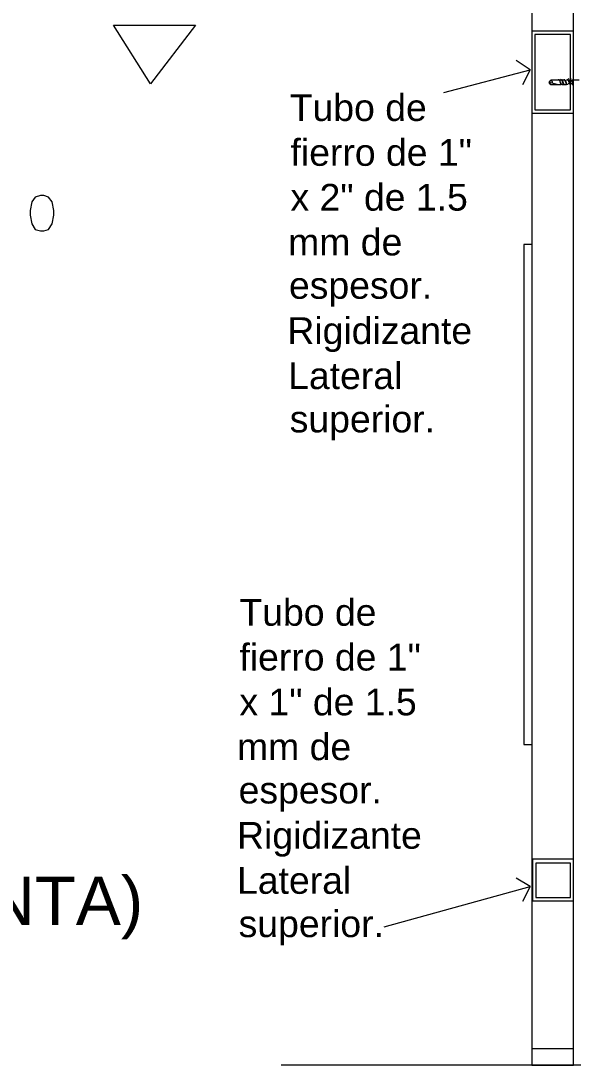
# Model space of a CAD drawing. Header units: inches. Extents: x 0.21 to 4.55, y 0.23 to 3.12.
# Drawn here: x 2.656 to 2.992, y 0.861 to 1.497 of the extents above; entities that cross this region are included whole.
import ezdxf

# ---------------------------------------------------------------- set-up
doc = ezdxf.new("R2010")
doc.units = ezdxf.units.IN
doc.header["$MEASUREMENT"] = 0
for name, color, linetype in [('PDF_0', 7, 'Continuous'), ('PDF_1', 7, 'Continuous'), ('PDF_lineabase', 7, 'Continuous'), ('PDF_PROYECCION 2', 7, 'Continuous'), ('PDF_TEXTO', 7, 'Continuous')]:
    doc.layers.add(name, color=color, linetype=linetype)
doc.styles.add('PDF Arial', font='arial.ttf')

msp = doc.modelspace()

# ---------------------------------------------------------------- linework, layer by layer
at = {"layer": 'PDF_0', "lineweight": 5}
for points in [[(2.9668, 1.51556), (2.9668, 0.86056), (2.99218, 0.86056), (2.99218, 1.51556)], [(2.91318, 1.45284), (2.96585, 1.46672), (2.95723, 1.47247)], [(2.96585, 1.46672), (2.96106, 1.45763)], [(2.98308, 1.45763), (2.97734, 1.45906), (2.9783, 1.4605), (2.97925, 1.45954), (2.97925, 1.45858)], [(2.98452, 1.45763), (2.9783, 1.45763), (2.97734, 1.45906)], [(2.98356, 1.4605), (2.9783, 1.4605)], [(2.985, 1.4605), (2.98404, 1.4605)], [(2.98596, 1.45763), (2.985, 1.45763)], [(2.98691, 1.4605), (2.98548, 1.4605)], [(2.98787, 1.45763), (2.98644, 1.45763)], [(2.98883, 1.4605), (2.98787, 1.4605)], [(2.98979, 1.45811), (2.98883, 1.45811)], [(2.99074, 1.4605), (2.98931, 1.4605)], [(2.9917, 1.45811), (2.99027, 1.45811)], [(2.99553, 1.4605), (2.9941, 1.4605), (2.99266, 1.4605), (2.99122, 1.4605)], [(2.87679, 0.94483), (2.96585, 0.96925), (2.95723, 0.97452)], [(2.96585, 0.96925), (2.96106, 0.96015)], [(2.9668, 0.87062), (2.99218, 0.87062)], [(4.24999, 0.86056), (2.81407, 0.86056)]]:
    msp.add_lwpolyline(points, dxfattribs=at)
msp.add_lwpolyline([(2.71208, 1.49402), (2.76188, 1.49402), (2.73459, 1.45811)], close=True, dxfattribs=at)
at = {"layer": 'PDF_0', "lineweight": 13}
msp.add_lwpolyline([(2.66755, 1.39012), (2.6642, 1.38916), (2.66229, 1.38629), (2.66133, 1.38102), (2.66133, 1.37815), (2.66229, 1.37288), (2.6642, 1.36953), (2.66755, 1.36857), (2.66947, 1.36857), (2.67234, 1.36953), (2.67474, 1.37288), (2.67569, 1.37815), (2.67569, 1.38102), (2.67474, 1.38629), (2.67234, 1.38916), (2.66947, 1.39012)], close=True, dxfattribs=at)
at = {"layer": 'PDF_1', "lineweight": 5}
for points in [[(2.98356, 1.46098), (2.98356, 1.46098)], [(2.98452, 1.45763), (2.98452, 1.45763)], [(2.985, 1.46098), (2.985, 1.46098)], [(2.985, 1.4605), (2.98596, 1.45763)], [(2.98644, 1.45763), (2.98644, 1.45763)], [(2.98691, 1.46098), (2.98691, 1.46098)], [(2.98835, 1.45763), (2.98835, 1.45763)], [(2.98931, 1.46098), (2.98931, 1.46098)], [(2.99027, 1.45763), (2.99027, 1.45763)], [(2.99074, 1.46098), (2.99074, 1.46098)], [(2.99074, 1.4605), (2.9917, 1.45811)]]:
    msp.add_lwpolyline(points, dxfattribs=at)
for points in [[(2.985, 1.45763), (2.98356, 1.4605), (2.98452, 1.45763, 0.144988), (2.9845, 1.45802)], [(2.98642, 1.45802, -0.144988), (2.98644, 1.45763), (2.98548, 1.4605, 0.143955), (2.98515, 1.46087)], [(2.98658, 1.46087, -0.143955), (2.98691, 1.4605), (2.98787, 1.45763)], [(2.98833, 1.45802, -0.144988), (2.98835, 1.45763), (2.98739, 1.4605)], [(2.98883, 1.4605), (2.98979, 1.45811, 0.143955), (2.99012, 1.45774)], [(2.99022, 1.45761, 0.144988), (2.99027, 1.45811), (2.98931, 1.4605)], [(2.99213, 1.45761, 0.144988), (2.99218, 1.45811), (2.99122, 1.4605)]]:
    msp.add_lwpolyline(points, format="xyb", dxfattribs=at)
for centre, radius, start, end in [((2.9838, 1.46074), 0.000718, 159.37628, 192.37516), ((2.98285, 1.46026), 0.000717, 24.65557, 57.42242), ((2.98476, 1.45834), 0.000717, 204.65557, 237.42242), ((2.98524, 1.46074), 0.000718, 159.37628, 192.37516), ((2.98667, 1.45834), 0.000717, 204.65557, 237.42242), ((2.98715, 1.46074), 0.000718, 159.37628, 192.37516), ((2.98811, 1.45834), 0.000717, 204.65557, 237.42242), ((2.98907, 1.46074), 0.000718, 159.37628, 192.37516), ((2.98859, 1.46074), 0.000717, 24.65557, 57.42242), ((2.99098, 1.46074), 0.000718, 159.37628, 192.37516), ((2.99003, 1.46074), 0.000717, 24.65557, 57.42242), ((2.99194, 1.45834), 0.000717, 204.65557, 237.42242)]:
    msp.add_arc(centre, radius, start, end, dxfattribs=at)
at = {"layer": 'PDF_lineabase', "lineweight": 5}
for points in [[(2.9668, 1.44039), (2.99218, 1.44039), (2.99218, 1.49019), (2.9668, 1.49019)], [(2.96872, 1.44231), (2.99027, 1.44231), (2.99027, 1.48827), (2.96872, 1.48827)], [(2.96728, 0.96063), (2.99218, 0.96063), (2.99218, 0.98601), (2.96728, 0.98601)], [(2.9692, 0.96255), (2.99027, 0.96255), (2.99027, 0.98361), (2.9692, 0.98361)]]:
    msp.add_lwpolyline(points, close=True, dxfattribs=at)
at = {"layer": 'PDF_PROYECCION 2', "lineweight": 5}
msp.add_lwpolyline([(2.9668, 1.36043), (2.96202, 1.36043), (2.96202, 1.05591), (2.9668, 1.05591)], dxfattribs=at)

# ---------------------------------------------------------------- texts
at = {"layer": 'PDF_TEXTO', "attachment_point": 7, "style": 'PDF Arial'}
for s, insert, char_height in [('Tubo de', (2.81933, 1.43534), 0.016287), ('fierro de 1"', (2.81981, 1.40804), 0.0162868), ('x 2" de 1.5', (2.81981, 1.38074), 0.0162868), ('mm de', (2.81838, 1.35346), 0.016287), ('espesor.', (2.81886, 1.32239), 0.016287), ('Rigidizante', (2.8179, 1.29483), 0.0162868), ('Lateral', (2.81838, 1.27206), 0.016287), ('superior.', (2.81933, 1.241), 0.016287), ('Tubo de', (2.78869, 1.12795), 0.016287), ('fierro de 1"', (2.78869, 1.10065), 0.0162868), ('x 1" de 1.5', (2.78869, 1.07335), 0.0162868), ('mm de', (2.78725, 1.04607), 0.016287), ('espesor.', (2.78821, 1.015), 0.016287), ('Rigidizante', (2.78725, 0.98744), 0.0162868), ('Lateral', (2.78725, 0.96467), 0.016287), ('SECCION DE CAJONERA (PLANTA)', (2.04128, 0.93715), 0.0293885), ('superior.', (2.78821, 0.93361), 0.016287)]:
    msp.add_mtext(s, dxfattribs=dict(at, insert=insert, char_height=char_height))

doc.saveas('drawing.dxf')
